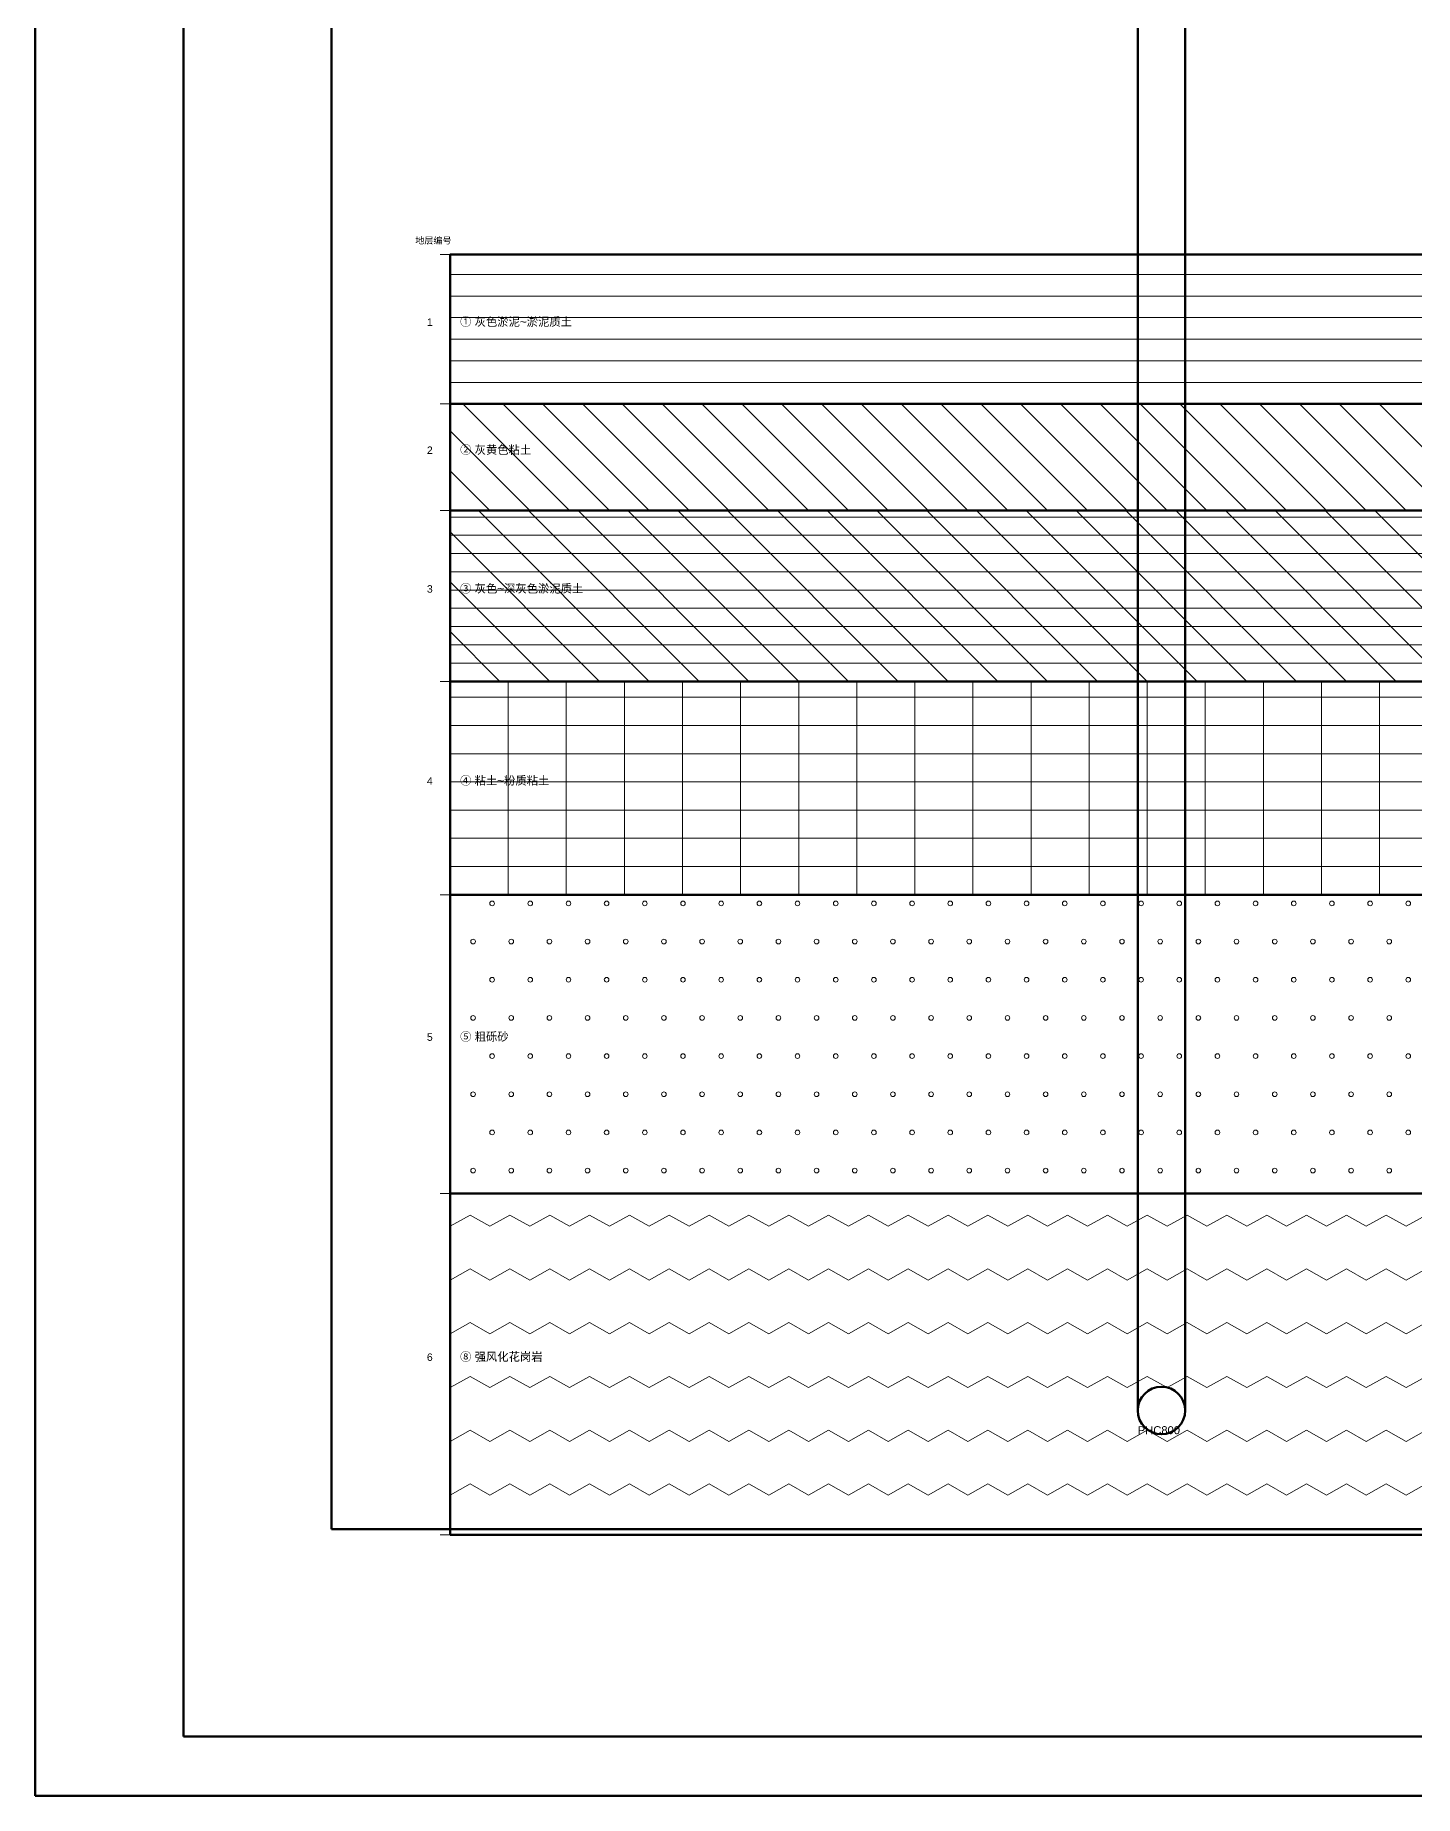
# Model space of a CAD drawing. Header units: millimetres. Extents: x 0 to 84100, y 0 to 59400.
# Drawn here: x 0 to 23274, y 0 to 29700 of the extents above; entities that cross this region are included whole.
import ezdxf

# ---------------------------------------------------------------- set-up
doc = ezdxf.new("R2010")
doc.units = ezdxf.units.MM
for name, color, linetype, lineweight in [('0_FRAME', 7, 'Continuous', 70), ('1_MAIN', 1, 'Continuous', 50), ('4_HATCH', 8, 'Continuous', 13), ('5_DIM', 3, 'Continuous', 15), ('6_TEXT', 7, 'Continuous', 25)]:
    doc.layers.add(name, color=color, linetype=linetype, lineweight=lineweight)
doc.styles.get("Standard").update_dxf_attribs({"font": 'arial.ttf'})

msp = doc.modelspace()

# ---------------------------------------------------------------- linework, layer by layer
at = {"layer": '0_FRAME'}
for points in [[(0, 0), (84100, 0), (84100, 59400), (0, 59400)], [(2500, 1000), (83100, 1000), (83100, 58400), (2500, 58400)], [(5000, 4500), (53000, 4500), (53000, 49100), (5000, 49100)], [(7000, 23480), (50000, 23480), (50000, 26000), (7000, 26000)], [(7000, 21680), (50000, 21680), (50000, 23480), (7000, 23480)], [(7000, 18800), (50000, 18800), (50000, 21680), (7000, 21680)], [(7000, 15200), (50000, 15200), (50000, 18800), (7000, 18800)], [(7000, 10160), (50000, 10160), (50000, 15200), (7000, 15200)], [(7000, 4400), (50000, 4400), (50000, 10160), (7000, 10160)]]:
    msp.add_lwpolyline(points, close=True, dxfattribs=at)
at = {"layer": '1_MAIN'}
for p, q in [((18600, 38700), (18600, 6500)), ((19400, 38700), (19400, 6500))]:
    msp.add_line(p, q, dxfattribs=at)
msp.add_circle((19000, 6500), 400, dxfattribs=at)
at = {"layer": '4_HATCH'}
for p, q in [((7000, 25664), (50000, 25664)), ((7000, 25300), (50000, 25300)), ((7000, 24936), (50000, 24936)), ((7000, 24572), (50000, 24572)), ((7000, 24208), (50000, 24208)), ((7000, 23844), (50000, 23844)), ((9016, 21680), (7216, 23480)), ((9688, 21680), (7888, 23480)), ((10360, 21680), (8560, 23480)), ((11032, 21680), (9232, 23480)), ((11704, 21680), (9904, 23480)), ((12376, 21680), (10576, 23480)), ((13048, 21680), (11248, 23480)), ((13720, 21680), (11920, 23480)), ((14392, 21680), (12592, 23480)), ((15064, 21680), (13264, 23480)), ((15736, 21680), (13936, 23480)), ((16408, 21680), (14608, 23480)), ((17080, 21680), (15280, 23480)), ((17752, 21680), (15952, 23480)), ((18424, 21680), (16624, 23480)), ((19096, 21680), (17296, 23480)), ((19768, 21680), (17968, 23480)), ((20440, 21680), (18640, 23480)), ((21112, 21680), (19312, 23480)), ((21784, 21680), (19984, 23480)), ((22456, 21680), (20656, 23480)), ((23128, 21680), (21328, 23480)), ((23800, 21680), (22000, 23480)), ((24472, 21680), (22672, 23480)), ((8344, 21680), (7000, 23024)), ((7672, 21680), (7000, 22352)), ((7000, 21680), (7000, 21680)), ((7000, 21572), (50000, 21572)), ((10360, 18800), (7480, 21680)), ((11200, 18800), (8320, 21680)), ((12040, 18800), (9160, 21680)), ((12880, 18800), (10000, 21680)), ((13720, 18800), (10840, 21680)), ((14560, 18800), (11680, 21680)), ((15400, 18800), (12520, 21680)), ((16240, 18800), (13360, 21680)), ((17080, 18800), (14200, 21680)), ((17920, 18800), (15040, 21680)), ((18760, 18800), (15880, 21680)), ((19600, 18800), (16720, 21680)), ((20440, 18800), (17560, 21680)), ((21280, 18800), (18400, 21680)), ((22120, 18800), (19240, 21680)), ((22960, 18800), (20080, 21680)), ((23800, 18800), (20920, 21680)), ((24640, 18800), (21760, 21680)), ((25480, 18800), (22600, 21680)), ((9520, 18800), (7000, 21320)), ((7000, 21264), (50000, 21264)), ((7000, 20956), (50000, 20956)), ((7000, 20648), (50000, 20648)), ((8680, 18800), (7000, 20480)), ((7000, 20340), (50000, 20340)), ((7000, 20032), (50000, 20032)), ((7000, 19724), (50000, 19724)), ((7840, 18800), (7000, 19640)), ((7000, 19416), (50000, 19416)), ((7000, 19108), (50000, 19108)), ((7000, 18800), (7000, 18800)), ((7980, 15200), (7980, 18800)), ((8960, 15200), (8960, 18800)), ((9940, 15200), (9940, 18800)), ((10920, 15200), (10920, 18800)), ((11900, 15200), (11900, 18800)), ((12880, 15200), (12880, 18800)), ((13860, 15200), (13860, 18800)), ((14840, 15200), (14840, 18800)), ((15820, 15200), (15820, 18800)), ((16800, 15200), (16800, 18800)), ((17780, 15200), (17780, 18800)), ((18760, 15200), (18760, 18800)), ((19740, 15200), (19740, 18800)), ((20720, 15200), (20720, 18800)), ((21700, 15200), (21700, 18800)), ((22680, 15200), (22680, 18800)), ((7000, 18532), (50000, 18532)), ((7000, 18056), (50000, 18056)), ((7000, 17580), (50000, 17580)), ((7000, 17104), (50000, 17104)), ((7000, 16628), (50000, 16628)), ((7000, 16152), (50000, 16152)), ((7000, 15676), (50000, 15676)), ((7000, 9608), (7336, 9796.16)), ((7336, 9796.16), (7672, 9608)), ((7672, 9608), (8008, 9796.16)), ((8008, 9796.16), (8344, 9608)), ((8344, 9608), (8680, 9796.16)), ((8680, 9796.16), (9016, 9608)), ((9016, 9608), (9352, 9796.16)), ((9352, 9796.16), (9688, 9608)), ((9688, 9608), (10024, 9796.16)), ((10024, 9796.16), (10360, 9608)), ((10360, 9608), (10696, 9796.16)), ((10696, 9796.16), (11032, 9608)), ((11032, 9608), (11368, 9796.16)), ((11368, 9796.16), (11704, 9608)), ((11704, 9608), (12040, 9796.16)), ((12040, 9796.16), (12376, 9608)), ((12376, 9608), (12712, 9796.16)), ((12712, 9796.16), (13048, 9608)), ((13048, 9608), (13384, 9796.16)), ((13384, 9796.16), (13720, 9608)), ((13720, 9608), (14056, 9796.16)), ((14056, 9796.16), (14392, 9608)), ((14392, 9608), (14728, 9796.16)), ((14728, 9796.16), (15064, 9608)), ((15064, 9608), (15400, 9796.16)), ((15400, 9796.16), (15736, 9608)), ((15736, 9608), (16072, 9796.16)), ((16072, 9796.16), (16408, 9608)), ((16408, 9608), (16744, 9796.16)), ((16744, 9796.16), (17080, 9608)), ((17080, 9608), (17416, 9796.16)), ((17416, 9796.16), (17752, 9608)), ((17752, 9608), (18088, 9796.16)), ((18088, 9796.16), (18424, 9608)), ((18424, 9608), (18760, 9796.16)), ((18760, 9796.16), (19096, 9608)), ((19096, 9608), (19432, 9796.16)), ((19432, 9796.16), (19768, 9608)), ((19768, 9608), (20104, 9796.16)), ((20104, 9796.16), (20440, 9608)), ((20440, 9608), (20776, 9796.16)), ((20776, 9796.16), (21112, 9608)), ((21112, 9608), (21448, 9796.16)), ((21448, 9796.16), (21784, 9608)), ((21784, 9608), (22120, 9796.16)), ((22120, 9796.16), (22456, 9608)), ((22456, 9608), (22792, 9796.16)), ((22792, 9796.16), (23128, 9608)), ((23128, 9608), (23464, 9796.16)), ((7000, 8700.8), (7336, 8888.96)), ((7336, 8888.96), (7672, 8700.8)), ((7672, 8700.8), (8008, 8888.96)), ((8008, 8888.96), (8344, 8700.8)), ((8344, 8700.8), (8680, 8888.96)), ((8680, 8888.96), (9016, 8700.8)), ((9016, 8700.8), (9352, 8888.96)), ((9352, 8888.96), (9688, 8700.8)), ((9688, 8700.8), (10024, 8888.96)), ((10024, 8888.96), (10360, 8700.8)), ((10360, 8700.8), (10696, 8888.96)), ((10696, 8888.96), (11032, 8700.8)), ((11032, 8700.8), (11368, 8888.96)), ((11368, 8888.96), (11704, 8700.8)), ((11704, 8700.8), (12040, 8888.96)), ((12040, 8888.96), (12376, 8700.8)), ((12376, 8700.8), (12712, 8888.96)), ((12712, 8888.96), (13048, 8700.8)), ((13048, 8700.8), (13384, 8888.96)), ((13384, 8888.96), (13720, 8700.8)), ((13720, 8700.8), (14056, 8888.96)), ((14056, 8888.96), (14392, 8700.8)), ((14392, 8700.8), (14728, 8888.96)), ((14728, 8888.96), (15064, 8700.8)), ((15064, 8700.8), (15400, 8888.96)), ((15400, 8888.96), (15736, 8700.8)), ((15736, 8700.8), (16072, 8888.96)), ((16072, 8888.96), (16408, 8700.8)), ((16408, 8700.8), (16744, 8888.96)), ((16744, 8888.96), (17080, 8700.8)), ((17080, 8700.8), (17416, 8888.96)), ((17416, 8888.96), (17752, 8700.8)), ((17752, 8700.8), (18088, 8888.96)), ((18088, 8888.96), (18424, 8700.8)), ((18424, 8700.8), (18760, 8888.96)), ((18760, 8888.96), (19096, 8700.8)), ((19096, 8700.8), (19432, 8888.96)), ((19432, 8888.96), (19768, 8700.8)), ((19768, 8700.8), (20104, 8888.96)), ((20104, 8888.96), (20440, 8700.8)), ((20440, 8700.8), (20776, 8888.96)), ((20776, 8888.96), (21112, 8700.8)), ((21112, 8700.8), (21448, 8888.96)), ((21448, 8888.96), (21784, 8700.8)), ((21784, 8700.8), (22120, 8888.96)), ((22120, 8888.96), (22456, 8700.8)), ((22456, 8700.8), (22792, 8888.96)), ((22792, 8888.96), (23128, 8700.8)), ((23128, 8700.8), (23464, 8888.96)), ((7000, 7793.6), (7336, 7981.76)), ((7336, 7981.76), (7672, 7793.6)), ((7672, 7793.6), (8008, 7981.76)), ((8008, 7981.76), (8344, 7793.6)), ((8344, 7793.6), (8680, 7981.76)), ((8680, 7981.76), (9016, 7793.6)), ((9016, 7793.6), (9352, 7981.76)), ((9352, 7981.76), (9688, 7793.6)), ((9688, 7793.6), (10024, 7981.76)), ((10024, 7981.76), (10360, 7793.6)), ((10360, 7793.6), (10696, 7981.76)), ((10696, 7981.76), (11032, 7793.6)), ((11032, 7793.6), (11368, 7981.76)), ((11368, 7981.76), (11704, 7793.6)), ((11704, 7793.6), (12040, 7981.76)), ((12040, 7981.76), (12376, 7793.6)), ((12376, 7793.6), (12712, 7981.76)), ((12712, 7981.76), (13048, 7793.6)), ((13048, 7793.6), (13384, 7981.76)), ((13384, 7981.76), (13720, 7793.6)), ((13720, 7793.6), (14056, 7981.76)), ((14056, 7981.76), (14392, 7793.6)), ((14392, 7793.6), (14728, 7981.76)), ((14728, 7981.76), (15064, 7793.6)), ((15064, 7793.6), (15400, 7981.76)), ((15400, 7981.76), (15736, 7793.6)), ((15736, 7793.6), (16072, 7981.76)), ((16072, 7981.76), (16408, 7793.6)), ((16408, 7793.6), (16744, 7981.76)), ((16744, 7981.76), (17080, 7793.6)), ((17080, 7793.6), (17416, 7981.76)), ((17416, 7981.76), (17752, 7793.6)), ((17752, 7793.6), (18088, 7981.76)), ((18088, 7981.76), (18424, 7793.6)), ((18424, 7793.6), (18760, 7981.76)), ((18760, 7981.76), (19096, 7793.6)), ((19096, 7793.6), (19432, 7981.76)), ((19432, 7981.76), (19768, 7793.6)), ((19768, 7793.6), (20104, 7981.76)), ((20104, 7981.76), (20440, 7793.6)), ((20440, 7793.6), (20776, 7981.76)), ((20776, 7981.76), (21112, 7793.6)), ((21112, 7793.6), (21448, 7981.76)), ((21448, 7981.76), (21784, 7793.6)), ((21784, 7793.6), (22120, 7981.76)), ((22120, 7981.76), (22456, 7793.6)), ((22456, 7793.6), (22792, 7981.76)), ((22792, 7981.76), (23128, 7793.6)), ((23128, 7793.6), (23464, 7981.76)), ((7000, 6886.4), (7336, 7074.56)), ((7336, 7074.56), (7672, 6886.4)), ((7672, 6886.4), (8008, 7074.56)), ((8008, 7074.56), (8344, 6886.4)), ((8344, 6886.4), (8680, 7074.56)), ((8680, 7074.56), (9016, 6886.4)), ((9016, 6886.4), (9352, 7074.56)), ((9352, 7074.56), (9688, 6886.4)), ((9688, 6886.4), (10024, 7074.56)), ((10024, 7074.56), (10360, 6886.4)), ((10360, 6886.4), (10696, 7074.56)), ((10696, 7074.56), (11032, 6886.4)), ((11032, 6886.4), (11368, 7074.56)), ((11368, 7074.56), (11704, 6886.4)), ((11704, 6886.4), (12040, 7074.56)), ((12040, 7074.56), (12376, 6886.4)), ((12376, 6886.4), (12712, 7074.56)), ((12712, 7074.56), (13048, 6886.4)), ((13048, 6886.4), (13384, 7074.56)), ((13384, 7074.56), (13720, 6886.4)), ((13720, 6886.4), (14056, 7074.56)), ((14056, 7074.56), (14392, 6886.4)), ((14392, 6886.4), (14728, 7074.56)), ((14728, 7074.56), (15064, 6886.4)), ((15064, 6886.4), (15400, 7074.56)), ((15400, 7074.56), (15736, 6886.4)), ((15736, 6886.4), (16072, 7074.56)), ((16072, 7074.56), (16408, 6886.4)), ((16408, 6886.4), (16744, 7074.56)), ((16744, 7074.56), (17080, 6886.4)), ((17080, 6886.4), (17416, 7074.56)), ((17416, 7074.56), (17752, 6886.4)), ((17752, 6886.4), (18088, 7074.56)), ((18088, 7074.56), (18424, 6886.4)), ((18424, 6886.4), (18760, 7074.56)), ((18760, 7074.56), (19096, 6886.4)), ((19096, 6886.4), (19432, 7074.56)), ((19432, 7074.56), (19768, 6886.4)), ((19768, 6886.4), (20104, 7074.56)), ((20104, 7074.56), (20440, 6886.4)), ((20440, 6886.4), (20776, 7074.56)), ((20776, 7074.56), (21112, 6886.4)), ((21112, 6886.4), (21448, 7074.56)), ((21448, 7074.56), (21784, 6886.4)), ((21784, 6886.4), (22120, 7074.56)), ((22120, 7074.56), (22456, 6886.4)), ((22456, 6886.4), (22792, 7074.56)), ((22792, 7074.56), (23128, 6886.4)), ((23128, 6886.4), (23464, 7074.56)), ((7000, 5979.2), (7336, 6167.36)), ((7336, 6167.36), (7672, 5979.2)), ((7672, 5979.2), (8008, 6167.36)), ((8008, 6167.36), (8344, 5979.2)), ((8344, 5979.2), (8680, 6167.36)), ((8680, 6167.36), (9016, 5979.2)), ((9016, 5979.2), (9352, 6167.36)), ((9352, 6167.36), (9688, 5979.2)), ((9688, 5979.2), (10024, 6167.36)), ((10024, 6167.36), (10360, 5979.2)), ((10360, 5979.2), (10696, 6167.36)), ((10696, 6167.36), (11032, 5979.2)), ((11032, 5979.2), (11368, 6167.36)), ((11368, 6167.36), (11704, 5979.2)), ((11704, 5979.2), (12040, 6167.36)), ((12040, 6167.36), (12376, 5979.2)), ((12376, 5979.2), (12712, 6167.36)), ((12712, 6167.36), (13048, 5979.2)), ((13048, 5979.2), (13384, 6167.36)), ((13384, 6167.36), (13720, 5979.2)), ((13720, 5979.2), (14056, 6167.36)), ((14056, 6167.36), (14392, 5979.2)), ((14392, 5979.2), (14728, 6167.36)), ((14728, 6167.36), (15064, 5979.2)), ((15064, 5979.2), (15400, 6167.36)), ((15400, 6167.36), (15736, 5979.2)), ((15736, 5979.2), (16072, 6167.36)), ((16072, 6167.36), (16408, 5979.2)), ((16408, 5979.2), (16744, 6167.36)), ((16744, 6167.36), (17080, 5979.2)), ((17080, 5979.2), (17416, 6167.36)), ((17416, 6167.36), (17752, 5979.2)), ((17752, 5979.2), (18088, 6167.36)), ((18088, 6167.36), (18424, 5979.2)), ((18424, 5979.2), (18760, 6167.36)), ((18760, 6167.36), (19096, 5979.2)), ((19096, 5979.2), (19432, 6167.36)), ((19432, 6167.36), (19768, 5979.2)), ((19768, 5979.2), (20104, 6167.36)), ((20104, 6167.36), (20440, 5979.2)), ((20440, 5979.2), (20776, 6167.36)), ((20776, 6167.36), (21112, 5979.2)), ((21112, 5979.2), (21448, 6167.36)), ((21448, 6167.36), (21784, 5979.2)), ((21784, 5979.2), (22120, 6167.36)), ((22120, 6167.36), (22456, 5979.2)), ((22456, 5979.2), (22792, 6167.36)), ((22792, 6167.36), (23128, 5979.2)), ((23128, 5979.2), (23464, 6167.36)), ((7000, 5072), (7336, 5260.16)), ((7336, 5260.16), (7672, 5072)), ((7672, 5072), (8008, 5260.16)), ((8008, 5260.16), (8344, 5072)), ((8344, 5072), (8680, 5260.16)), ((8680, 5260.16), (9016, 5072)), ((9016, 5072), (9352, 5260.16)), ((9352, 5260.16), (9688, 5072)), ((9688, 5072), (10024, 5260.16)), ((10024, 5260.16), (10360, 5072)), ((10360, 5072), (10696, 5260.16)), ((10696, 5260.16), (11032, 5072)), ((11032, 5072), (11368, 5260.16)), ((11368, 5260.16), (11704, 5072)), ((11704, 5072), (12040, 5260.16)), ((12040, 5260.16), (12376, 5072)), ((12376, 5072), (12712, 5260.16)), ((12712, 5260.16), (13048, 5072)), ((13048, 5072), (13384, 5260.16)), ((13384, 5260.16), (13720, 5072)), ((13720, 5072), (14056, 5260.16)), ((14056, 5260.16), (14392, 5072)), ((14392, 5072), (14728, 5260.16)), ((14728, 5260.16), (15064, 5072)), ((15064, 5072), (15400, 5260.16)), ((15400, 5260.16), (15736, 5072)), ((15736, 5072), (16072, 5260.16)), ((16072, 5260.16), (16408, 5072)), ((16408, 5072), (16744, 5260.16)), ((16744, 5260.16), (17080, 5072)), ((17080, 5072), (17416, 5260.16)), ((17416, 5260.16), (17752, 5072)), ((17752, 5072), (18088, 5260.16)), ((18088, 5260.16), (18424, 5072)), ((18424, 5072), (18760, 5260.16)), ((18760, 5260.16), (19096, 5072)), ((19096, 5072), (19432, 5260.16)), ((19432, 5260.16), (19768, 5072)), ((19768, 5072), (20104, 5260.16)), ((20104, 5260.16), (20440, 5072)), ((20440, 5072), (20776, 5260.16)), ((20776, 5260.16), (21112, 5072)), ((21112, 5072), (21448, 5260.16)), ((21448, 5260.16), (21784, 5072)), ((21784, 5072), (22120, 5260.16)), ((22120, 5260.16), (22456, 5072)), ((22456, 5072), (22792, 5260.16)), ((22792, 5260.16), (23128, 5072)), ((23128, 5072), (23464, 5260.16))]:
    msp.add_line(p, q, dxfattribs=at)
for centre in [(7708.4, 15054.4), (8352.4, 15054.4), (8996.4, 15054.4), (9640.4, 15054.4), (10284.4, 15054.4), (10928.4, 15054.4), (11572.4, 15054.4), (12216.4, 15054.4), (12860.4, 15054.4), (13504.4, 15054.4), (14148.4, 15054.4), (14792.4, 15054.4), (15436.4, 15054.4), (16080.4, 15054.4), (16724.4, 15054.4), (17368.4, 15054.4), (18012.4, 15054.4), (18656.4, 15054.4), (19300.4, 15054.4), (19944.4, 15054.4), (20588.4, 15054.4), (21232.4, 15054.4), (21876.4, 15054.4), (22520.4, 15054.4), (23164.4, 15054.4), (7386.4, 14410.4), (8030.4, 14410.4), (8674.4, 14410.4), (9318.4, 14410.4), (9962.4, 14410.4), (10606.4, 14410.4), (11250.4, 14410.4), (11894.4, 14410.4), (12538.4, 14410.4), (13182.4, 14410.4), (13826.4, 14410.4), (14470.4, 14410.4), (15114.4, 14410.4), (15758.4, 14410.4), (16402.4, 14410.4), (17046.4, 14410.4), (17690.4, 14410.4), (18334.4, 14410.4), (18978.4, 14410.4), (19622.4, 14410.4), (20266.4, 14410.4), (20910.4, 14410.4), (21554.4, 14410.4), (22198.4, 14410.4), (22842.4, 14410.4), (7708.4, 13766.4), (8352.4, 13766.4), (8996.4, 13766.4), (9640.4, 13766.4), (10284.4, 13766.4), (10928.4, 13766.4), (11572.4, 13766.4), (12216.4, 13766.4), (12860.4, 13766.4), (13504.4, 13766.4), (14148.4, 13766.4), (14792.4, 13766.4), (15436.4, 13766.4), (16080.4, 13766.4), (16724.4, 13766.4), (17368.4, 13766.4), (18012.4, 13766.4), (18656.4, 13766.4), (19300.4, 13766.4), (19944.4, 13766.4), (20588.4, 13766.4), (21232.4, 13766.4), (21876.4, 13766.4), (22520.4, 13766.4), (23164.4, 13766.4), (7386.4, 13122.4), (8030.4, 13122.4), (8674.4, 13122.4), (9318.4, 13122.4), (9962.4, 13122.4), (10606.4, 13122.4), (11250.4, 13122.4), (11894.4, 13122.4), (12538.4, 13122.4), (13182.4, 13122.4), (13826.4, 13122.4), (14470.4, 13122.4), (15114.4, 13122.4), (15758.4, 13122.4), (16402.4, 13122.4), (17046.4, 13122.4), (17690.4, 13122.4), (18334.4, 13122.4), (18978.4, 13122.4), (19622.4, 13122.4), (20266.4, 13122.4), (20910.4, 13122.4), (21554.4, 13122.4), (22198.4, 13122.4), (22842.4, 13122.4), (7708.4, 12478.4), (8352.4, 12478.4), (8996.4, 12478.4), (9640.4, 12478.4), (10284.4, 12478.4), (10928.4, 12478.4), (11572.4, 12478.4), (12216.4, 12478.4), (12860.4, 12478.4), (13504.4, 12478.4), (14148.4, 12478.4), (14792.4, 12478.4), (15436.4, 12478.4), (16080.4, 12478.4), (16724.4, 12478.4), (17368.4, 12478.4), (18012.4, 12478.4), (18656.4, 12478.4), (19300.4, 12478.4), (19944.4, 12478.4), (20588.4, 12478.4), (21232.4, 12478.4), (21876.4, 12478.4), (22520.4, 12478.4), (23164.4, 12478.4), (7386.4, 11834.4), (8030.4, 11834.4), (8674.4, 11834.4), (9318.4, 11834.4), (9962.4, 11834.4), (10606.4, 11834.4), (11250.4, 11834.4), (11894.4, 11834.4), (12538.4, 11834.4), (13182.4, 11834.4), (13826.4, 11834.4), (14470.4, 11834.4), (15114.4, 11834.4), (15758.4, 11834.4), (16402.4, 11834.4), (17046.4, 11834.4), (17690.4, 11834.4), (18334.4, 11834.4), (18978.4, 11834.4), (19622.4, 11834.4), (20266.4, 11834.4), (20910.4, 11834.4), (21554.4, 11834.4), (22198.4, 11834.4), (22842.4, 11834.4), (7708.4, 11190.4), (8352.4, 11190.4), (8996.4, 11190.4), (9640.4, 11190.4), (10284.4, 11190.4), (10928.4, 11190.4), (11572.4, 11190.4), (12216.4, 11190.4), (12860.4, 11190.4), (13504.4, 11190.4), (14148.4, 11190.4), (14792.4, 11190.4), (15436.4, 11190.4), (16080.4, 11190.4), (16724.4, 11190.4), (17368.4, 11190.4), (18012.4, 11190.4), (18656.4, 11190.4), (19300.4, 11190.4), (19944.4, 11190.4), (20588.4, 11190.4), (21232.4, 11190.4), (21876.4, 11190.4), (22520.4, 11190.4), (23164.4, 11190.4), (7386.4, 10546.4), (8030.4, 10546.4), (8674.4, 10546.4), (9318.4, 10546.4), (9962.4, 10546.4), (10606.4, 10546.4), (11250.4, 10546.4), (11894.4, 10546.4), (12538.4, 10546.4), (13182.4, 10546.4), (13826.4, 10546.4), (14470.4, 10546.4), (15114.4, 10546.4), (15758.4, 10546.4), (16402.4, 10546.4), (17046.4, 10546.4), (17690.4, 10546.4), (18334.4, 10546.4), (18978.4, 10546.4), (19622.4, 10546.4), (20266.4, 10546.4), (20910.4, 10546.4), (21554.4, 10546.4), (22198.4, 10546.4), (22842.4, 10546.4)]:
    msp.add_circle(centre, 39.2, dxfattribs=at)
at = {"layer": '5_DIM'}
for p, q in [((6832, 26000), (7000, 26000)), ((6832, 23480), (7000, 23480)), ((6832, 23480), (7000, 23480)), ((6832, 21680), (7000, 21680)), ((6832, 21680), (7000, 21680)), ((6832, 18800), (7000, 18800)), ((6832, 18800), (7000, 18800)), ((6832, 15200), (7000, 15200)), ((6832, 15200), (7000, 15200)), ((6832, 10160), (7000, 10160)), ((6832, 10160), (7000, 10160)), ((6832, 4400), (7000, 4400))]:
    msp.add_line(p, q, dxfattribs=at)

# ---------------------------------------------------------------- texts
at = {"layer": '6_TEXT'}
for s, height, p in [('地层编号', 109.2, (6412, 26182)), ('① 灰色淤泥~淤泥质土', 140, (7168, 24796)), ('1', 126, (6608, 24796)), ('2', 126, (6608, 22636)), ('② 灰黄色粘土', 140, (7168, 22636)), ('3', 126, (6608, 20296)), ('③ 灰色~深灰色淤泥质土', 140, (7168, 20296)), ('4', 126, (6608, 17056)), ('④ 粘土~粉质粘土', 140, (7168, 17056)), ('5', 126, (6608, 12736)), ('⑤ 粗砾砂', 140, (7168, 12736)), ('6', 126, (6608, 7336)), ('⑧ 强风化花岗岩', 140, (7168, 7336)), ('PHC800', 135, (18600, 6100))]:
    msp.add_text(s, height=height, dxfattribs=at).set_placement(p)

doc.saveas('drawing.dxf')
